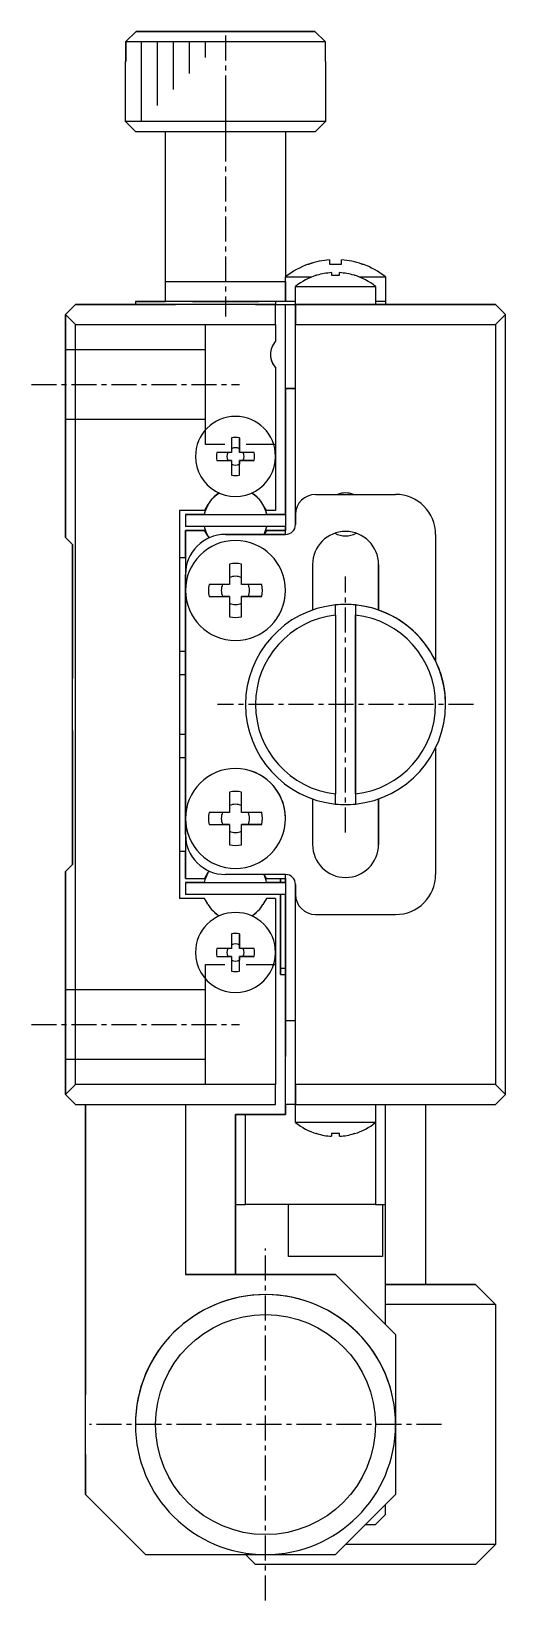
# Model space of a CAD drawing. Extents: x 116 to 287, y -152 to 56.
# Drawn here: x 115.6 to 139.3, y -23.7 to 54.7 of the extents above; entities that cross this region are included whole.
import ezdxf

# ---------------------------------------------------------------- set-up
doc = ezdxf.new("R2010")
doc.units = 0
doc.linetypes.add('CENTER', pattern=[2, 1.25, -0.25, 0.25, -0.25])
doc.layers.get('0').update_dxf_attribs({"linetype": 'CONTINUOUS'})
doc.layers.add('CENTER', color=1, linetype='CENTER')

msp = doc.modelspace()

# ---------------------------------------------------------------- linework, layer by layer
at = {"color": 7, "linetype": 'CONTINUOUS'}
for p, q in [((120.813, 54.714), (120.31, 54.214)), ((120.31, 53.214), (120.31, 54.214)), ((120.31, 54.214), (120.31, 53.214)), ((120.31, 54.214), (130.26, 54.214)), ((129.757, 54.714), (120.813, 54.714)), ((120.813, 54.714), (129.757, 54.714)), ((129.757, 54.714), (120.813, 54.714)), ((120.813, 54.714), (129.757, 54.714)), ((130.26, 54.214), (129.757, 54.714)), ((130.26, 54.214), (130.26, 53.214)), ((120.285, 50.214), (120.285, 53.214)), ((120.285, 53.214), (120.31, 53.214)), ((120.31, 53.214), (120.285, 53.214)), ((130.285, 53.214), (130.26, 53.214)), ((130.26, 53.214), (130.285, 53.214)), ((130.285, 53.214), (130.285, 50.214)), ((120.785, 49.714), (120.285, 50.214)), ((130.285, 50.214), (120.285, 50.214)), ((130.285, 50.214), (129.785, 49.714)), ((120.785, 49.714), (129.785, 49.714)), ((122.285, 42.214), (122.285, 49.714)), ((128.285, 49.714), (128.285, 42.436)), ((130.485, 43.291), (130.485, 43.079)), ((131.085, 43.079), (131.085, 43.291)), ((128.285, 42.436), (129.599, 42.436)), ((128.285, 41.214), (128.285, 42.436)), ((129.435, 43.079), (129.469, 43.079)), ((129.469, 43.079), (129.435, 43.079)), ((129.835, 42.52), (129.856, 42.52)), ((129.856, 42.52), (129.835, 42.52)), ((130.485, 43.079), (131.085, 43.079)), ((130.585, 42.652), (130.585, 42.52)), ((130.585, 42.52), (130.985, 42.52)), ((130.985, 42.52), (130.985, 42.652)), ((131.735, 42.52), (131.714, 42.52)), ((131.714, 42.52), (131.735, 42.52)), ((131.971, 42.436), (133.285, 42.436)), ((132.135, 43.079), (132.101, 43.079)), ((132.101, 43.079), (132.135, 43.079)), ((133.285, 42.436), (133.285, 41.214)), ((122.285, 42.214), (125.285, 42.214)), ((122.285, 42.214), (125.285, 42.214)), ((122.285, 41.214), (122.285, 42.214)), ((125.285, 42.214), (128.285, 42.214)), ((125.285, 42.214), (128.285, 42.214)), ((128.285, 42.214), (128.285, 41.214)), ((128.785, 41.962), (130.785, 41.962)), ((128.785, 41.064), (128.785, 41.962)), ((130.785, 41.962), (132.785, 41.962)), ((132.785, 41.962), (132.785, 41.064)), ((117.785, 41.064), (117.285, 40.564)), ((117.285, 40.564), (117.785, 41.064)), ((117.785, 41.064), (117.785, 41.064)), ((117.785, 41.064), (120.785, 41.064)), ((127.785, 41.064), (117.785, 41.064)), ((119.71, 41.064), (120.785, 41.064)), ((120.785, 41.064), (119.71, 41.064)), ((119.71, 41.064), (120.785, 41.064)), ((120.785, 41.064), (119.71, 41.064)), ((120.785, 41.214), (120.785, 41.214)), ((122.785, 41.214), (120.785, 41.214)), ((120.785, 41.214), (120.785, 41.064)), ((120.785, 41.214), (120.785, 41.064)), ((120.785, 41.214), (122.285, 41.214)), ((120.785, 41.064), (121.646, 41.064)), ((120.785, 41.064), (122.785, 41.064)), ((120.785, 41.064), (120.785, 41.064)), ((123.635, 41.214), (122.285, 41.214)), ((126.785, 41.214), (122.785, 41.214)), ((126.785, 41.064), (122.785, 41.064)), ((125.285, 41.214), (123.635, 41.214)), ((123.635, 41.214), (126.935, 41.214)), ((128.285, 41.214), (125.285, 41.214)), ((127.785, 41.214), (126.785, 41.214)), ((126.785, 41.064), (127.785, 41.064)), ((128.285, 41.214), (127.785, 41.214)), ((127.785, 41.214), (127.785, 41.064)), ((127.785, 41.214), (127.785, 41.064)), ((127.785, 40.064), (127.785, 41.064)), ((127.785, 41.064), (127.785, 41.064)), ((127.785, 41.064), (128.285, 41.064)), ((127.785, 41.064), (127.785, 41.064)), ((128.785, 41.214), (128.285, 41.214)), ((128.285, 41.064), (129.241, 41.064)), ((128.285, 36.864), (128.285, 41.064)), ((128.285, 36.864), (128.285, 41.064)), ((128.785, 41.064), (130.785, 41.064)), ((128.785, 41.064), (128.785, 40.064)), ((128.785, 41.064), (129.241, 41.064)), ((128.785, 41.064), (128.785, 41.064)), ((128.785, 41.064), (129.035, 41.064)), ((129.035, 41.064), (128.785, 41.064)), ((128.785, 41.064), (128.785, 41.064)), ((128.785, 30.564), (128.785, 41.064)), ((138.785, 41.064), (128.785, 41.064)), ((129.241, 41.064), (129.41, 41.064)), ((129.356, 41.064), (129.241, 41.064)), ((129.41, 41.064), (129.662, 41.064)), ((129.662, 41.064), (129.785, 41.064)), ((130.785, 41.064), (132.785, 41.064)), ((131.785, 41.064), (131.907, 41.064)), ((131.907, 41.064), (132.16, 41.064)), ((132.16, 41.064), (132.108, 41.064)), ((132.329, 41.064), (132.16, 41.064)), ((132.16, 41.064), (132.329, 41.064)), ((132.329, 41.064), (133.285, 41.064)), ((132.329, 41.064), (133.585, 41.064)), ((133.285, 41.214), (132.785, 41.214)), ((133.285, 41.214), (133.285, 41.214)), ((133.285, 41.214), (133.285, 41.064)), ((133.285, 41.064), (133.285, 41.064)), ((133.285, 41.064), (133.585, 41.064)), ((133.285, 41.064), (138.785, 41.064)), ((133.585, 41.064), (133.585, 41.064)), ((133.585, 41.064), (133.585, 41.064)), ((139.285, 40.564), (138.785, 41.064)), ((138.785, 41.064), (139.285, 40.564)), ((138.785, 41.064), (138.785, 41.064)), ((117.285, 40.564), (117.285, 40.564)), ((117.285, 40.564), (117.785, 40.064)), ((117.285, 40.564), (117.285, 29.414)), ((117.285, 29.414), (117.285, 40.564)), ((117.785, 40.064), (127.785, 40.064)), ((117.785, 2.064), (117.785, 40.064)), ((127.785, 40.064), (127.785, 39.225)), ((128.785, 30.564), (128.785, 40.064)), ((128.785, 40.064), (138.785, 40.064)), ((138.785, 40.064), (139.285, 40.564)), ((138.785, 40.064), (138.785, 2.064)), ((139.285, 40.564), (139.285, 40.564)), ((139.285, 1.564), (139.285, 40.564)), ((117.285, 35.314), (117.285, 38.814)), ((117.285, 35.314), (117.285, 38.814)), ((117.285, 35.314), (117.285, 38.814)), ((117.285, 35.314), (117.285, 38.814)), ((127.535, 38.564), (127.536, 38.518)), ((127.536, 38.518), (127.539, 38.479)), ((127.539, 38.479), (127.543, 38.439)), ((128.285, 36.864), (128.285, 38.664)), ((128.285, 36.864), (128.285, 38.664)), ((127.543, 38.439), (127.549, 38.399)), ((127.549, 38.399), (127.556, 38.359)), ((127.556, 38.359), (127.566, 38.318)), ((127.566, 38.318), (127.577, 38.277)), ((127.577, 38.277), (127.59, 38.236)), ((127.59, 38.236), (127.605, 38.195)), ((127.605, 38.195), (127.621, 38.157)), ((127.621, 38.157), (127.639, 38.119)), ((127.639, 38.119), (127.659, 38.082)), ((127.659, 38.082), (127.68, 38.045)), ((127.68, 38.045), (127.704, 38.008)), ((127.704, 38.008), (127.729, 37.972)), ((127.729, 37.972), (127.756, 37.936)), ((127.756, 37.936), (127.785, 37.902)), ((127.785, 37.902), (127.785, 33.464)), ((128.785, 36.864), (128.285, 36.864)), ((128.285, 36.864), (128.785, 36.864)), ((128.285, 36.864), (128.285, 30.564)), ((128.285, 30.564), (128.285, 36.864)), ((125.585, 34.392), (125.585, 33.664)), ((125.985, 33.664), (125.985, 34.392)), ((125.985, 34.392), (125.985, 33.85)), ((125.985, 33.85), (125.985, 33.664)), ((125.585, 33.664), (124.856, 33.664)), ((124.856, 33.264), (125.585, 33.264)), ((124.856, 33.264), (125.399, 33.264)), ((125.585, 33.264), (125.399, 33.264)), ((125.585, 33.264), (125.585, 32.535)), ((126.714, 33.664), (125.985, 33.664)), ((125.985, 33.264), (126.714, 33.264)), ((125.985, 32.535), (125.985, 33.264)), ((126.171, 33.264), (125.985, 33.264)), ((125.985, 33.264), (125.985, 33.077)), ((125.985, 32.535), (125.985, 33.077)), ((126.714, 33.264), (126.171, 33.264)), ((127.785, 33.464), (127.785, 30.764)), ((129.785, 31.564), (130.89, 31.564)), ((129.785, 31.564), (133.785, 31.564)), ((130.89, 31.564), (131.679, 31.564)), ((131.679, 31.564), (133.785, 31.564)), ((124.241, 30.764), (122.985, 30.764)), ((122.985, 30.764), (122.985, 11.364)), ((124.41, 31.057), (124.241, 30.764)), ((127.329, 30.764), (127.16, 31.057)), ((127.785, 30.764), (127.329, 30.764)), ((123.285, 30.564), (123.285, 30.564)), ((124.226, 30.564), (123.285, 30.564)), ((123.285, 30.564), (128.285, 30.564)), ((123.285, 30.564), (123.285, 29.964)), ((123.285, 30.564), (123.285, 29.964)), ((123.285, 29.964), (123.285, 29.964)), ((128.285, 29.964), (123.285, 29.964)), ((124.226, 30.564), (124.135, 30.564)), ((124.226, 30.564), (124.135, 30.564)), ((124.226, 30.564), (124.135, 30.564)), ((124.226, 30.564), (124.135, 30.564)), ((124.226, 30.564), (124.135, 30.564)), ((124.226, 30.564), (124.135, 30.564)), ((124.226, 30.564), (124.135, 30.564)), ((124.226, 30.564), (124.135, 30.564)), ((124.135, 30.564), (124.226, 30.564)), ((124.135, 30.564), (124.226, 30.564)), ((124.135, 30.564), (124.226, 30.564)), ((124.135, 30.564), (124.226, 30.564)), ((124.135, 30.564), (124.226, 30.564)), ((124.135, 30.564), (124.226, 30.564)), ((124.135, 30.564), (124.226, 30.564)), ((124.135, 30.564), (127.435, 30.564)), ((128.285, 30.564), (127.344, 30.564)), ((127.435, 30.564), (127.344, 30.564)), ((127.435, 30.564), (127.344, 30.564)), ((127.344, 30.564), (127.435, 30.564)), ((127.435, 30.564), (127.344, 30.564)), ((127.344, 30.564), (127.435, 30.564)), ((127.435, 30.564), (127.344, 30.564)), ((127.344, 30.564), (127.435, 30.564)), ((127.435, 30.564), (127.344, 30.564)), ((127.344, 30.564), (127.435, 30.564)), ((127.435, 30.564), (127.344, 30.564)), ((127.344, 30.564), (127.435, 30.564)), ((127.435, 30.564), (127.344, 30.564)), ((127.344, 30.564), (127.435, 30.564)), ((127.435, 30.564), (127.344, 30.564)), ((127.344, 30.564), (127.435, 30.564)), ((128.285, 30.564), (128.285, 30.564)), ((128.285, 30.564), (128.285, 29.964)), ((128.285, 29.964), (128.285, 29.764)), ((128.285, 29.764), (128.285, 29.964)), ((128.785, 30.064), (128.785, 30.564)), ((128.785, 30.564), (128.785, 30.064)), ((117.635, 29.064), (117.285, 29.414)), ((117.285, 29.414), (117.285, 29.414)), ((117.635, 29.064), (117.635, 22.364)), ((117.635, 13.064), (117.635, 29.064)), ((124.241, 29.764), (123.285, 29.764)), ((123.285, 29.764), (123.285, 27.564)), ((123.285, 29.564), (123.285, 29.764)), ((123.285, 29.764), (123.285, 29.764)), ((123.285, 29.764), (124.241, 29.764)), ((123.285, 28.414), (123.285, 29.564)), ((124.241, 29.764), (124.41, 29.47)), ((124.241, 29.764), (124.241, 29.764)), ((124.395, 29.498), (124.241, 29.764)), ((124.356, 29.565), (124.36, 29.565)), ((124.36, 29.564), (124.356, 29.564)), ((125.285, 29.564), (128.285, 29.564)), ((128.285, 29.564), (125.285, 29.564)), ((127.21, 29.565), (127.214, 29.565)), ((127.214, 29.564), (127.21, 29.564)), ((127.329, 29.764), (127.213, 29.564)), ((127.214, 29.564), (127.329, 29.764)), ((128.285, 29.764), (127.329, 29.764)), ((127.329, 29.764), (127.329, 29.764)), ((127.329, 29.764), (128.285, 29.764)), ((128.285, 29.564), (128.285, 29.764)), ((128.285, 29.764), (128.285, 29.764)), ((135.785, 29.564), (135.785, 23.243)), ((117.635, 28.564), (117.635, 23.564)), ((117.635, 28.564), (117.635, 23.564)), ((117.635, 28.564), (117.635, 23.564)), ((117.635, 28.564), (117.635, 23.564)), ((122.985, 28.414), (123.285, 28.414)), ((123.285, 26.764), (123.285, 27.564)), ((123.285, 27.564), (123.285, 26.764)), ((125.485, 28.08), (125.485, 27.064)), ((126.085, 27.064), (126.085, 28.08)), ((129.635, 28.064), (129.635, 25.783)), ((132.935, 25.783), (132.935, 28.064)), ((132.935, 28.064), (132.935, 25.783)), ((123.285, 15.364), (123.285, 26.764)), ((123.285, 26.764), (123.285, 15.364)), ((125.485, 27.064), (124.469, 27.064)), ((127.101, 27.064), (126.085, 27.064)), ((124.469, 26.464), (125.485, 26.464)), ((124.469, 26.464), (125.143, 26.464)), ((125.485, 26.464), (125.143, 26.464)), ((125.485, 26.464), (125.485, 25.447)), ((126.085, 26.464), (127.101, 26.464)), ((126.085, 25.447), (126.085, 26.464)), ((126.427, 26.464), (126.085, 26.464)), ((127.101, 26.464), (126.427, 26.464)), ((130.785, 25.535), (130.785, 26.038)), ((131.785, 26.038), (131.785, 25.535)), ((131.785, 26.038), (131.785, 16.088)), ((130.785, 25.535), (130.785, 16.591)), ((131.785, 16.591), (131.785, 25.535)), ((123.285, 23.714), (122.985, 23.714)), ((117.635, 22.364), (117.635, 23.064)), ((117.635, 22.364), (117.635, 23.064)), ((122.985, 22.564), (123.285, 22.564)), ((117.635, 19.064), (117.635, 19.764)), ((117.635, 19.064), (117.635, 19.764)), ((117.635, 19.764), (117.635, 13.064)), ((123.285, 19.564), (122.985, 19.564)), ((135.785, 18.884), (135.785, 12.564)), ((117.635, 18.564), (117.635, 13.564)), ((117.635, 18.564), (117.635, 13.564)), ((117.635, 18.564), (117.635, 13.564)), ((117.635, 18.564), (117.635, 13.564)), ((122.985, 18.414), (123.285, 18.414)), ((125.485, 16.68), (125.485, 15.664)), ((126.085, 15.664), (126.085, 16.68)), ((130.785, 16.088), (130.785, 16.591)), ((131.785, 16.591), (131.785, 16.088)), ((129.635, 16.343), (129.635, 14.064)), ((132.935, 14.064), (132.935, 16.343)), ((132.935, 16.343), (132.935, 14.064)), ((123.285, 14.564), (123.285, 15.364)), ((123.285, 15.364), (123.285, 14.564)), ((125.485, 15.664), (124.469, 15.664)), ((124.469, 15.064), (125.485, 15.064)), ((124.469, 15.064), (125.143, 15.064)), ((125.485, 15.064), (125.143, 15.064)), ((125.485, 15.064), (125.485, 14.047)), ((127.101, 15.664), (126.085, 15.664)), ((126.085, 15.064), (127.101, 15.064)), ((126.085, 14.047), (126.085, 15.064)), ((126.427, 15.064), (126.085, 15.064)), ((127.101, 15.064), (126.427, 15.064)), ((123.285, 14.564), (123.285, 12.364)), ((123.285, 13.714), (122.985, 13.714)), ((123.285, 12.564), (123.285, 13.714)), ((117.285, 12.714), (117.635, 13.064)), ((117.635, 13.064), (117.285, 12.714)), ((117.285, 12.714), (117.285, 12.714)), ((117.285, 12.714), (117.285, 1.564)), ((117.285, 1.564), (117.285, 12.714)), ((117.635, 13.064), (117.635, 13.064)), ((123.285, 12.364), (123.285, 12.564)), ((124.41, 12.657), (124.241, 12.364)), ((124.356, 12.564), (124.36, 12.564)), ((128.285, 12.564), (125.285, 12.564)), ((127.329, 12.364), (127.214, 12.564)), ((128.285, 12.364), (128.285, 12.564)), ((123.285, 12.364), (124.241, 12.364)), ((123.285, 12.364), (123.285, 12.364)), ((123.285, 12.164), (123.285, 12.164)), ((123.285, 12.164), (123.285, 11.564)), ((123.285, 12.164), (123.285, 11.564)), ((124.226, 12.164), (123.285, 12.164)), ((123.285, 12.164), (128.285, 12.164)), ((124.226, 12.164), (124.135, 12.164)), ((124.226, 12.164), (124.135, 12.164)), ((124.226, 12.164), (124.135, 12.164)), ((124.226, 12.164), (124.135, 12.164)), ((124.226, 12.164), (124.135, 12.164)), ((124.226, 12.164), (124.135, 12.164)), ((124.226, 12.164), (124.135, 12.164)), ((124.226, 12.164), (124.135, 12.164)), ((124.135, 12.164), (124.226, 12.164)), ((124.135, 12.164), (124.226, 12.164)), ((124.135, 12.164), (124.226, 12.164)), ((124.135, 12.164), (124.226, 12.164)), ((124.135, 12.164), (124.226, 12.164)), ((124.135, 12.164), (124.226, 12.164)), ((124.135, 12.164), (124.226, 12.164)), ((124.135, 12.164), (127.435, 12.164)), ((127.329, 12.364), (128.285, 12.364)), ((128.285, 12.164), (127.344, 12.164)), ((127.435, 12.164), (127.344, 12.164)), ((127.435, 12.164), (127.344, 12.164)), ((127.344, 12.164), (127.435, 12.164)), ((127.435, 12.164), (127.344, 12.164)), ((127.344, 12.164), (127.435, 12.164)), ((127.435, 12.164), (127.344, 12.164)), ((127.344, 12.164), (127.435, 12.164)), ((127.435, 12.164), (127.344, 12.164)), ((127.344, 12.164), (127.435, 12.164)), ((127.435, 12.164), (127.344, 12.164)), ((127.344, 12.164), (127.435, 12.164)), ((127.435, 12.164), (127.344, 12.164)), ((127.344, 12.164), (127.435, 12.164)), ((127.435, 12.164), (127.344, 12.164)), ((127.344, 12.164), (127.435, 12.164)), ((128.035, 12.364), (128.035, 12.164)), ((128.035, 12.164), (128.035, 12.364)), ((128.285, 12.364), (128.285, 12.164)), ((128.285, 12.164), (128.285, 12.364)), ((128.285, 12.164), (128.285, 11.564)), ((128.285, 12.164), (128.285, 12.164)), ((128.785, 11.564), (128.785, 12.064)), ((128.785, 12.064), (128.785, 11.564)), ((124.241, 11.364), (122.985, 11.364)), ((124.241, 11.364), (122.985, 11.364)), ((123.285, 11.564), (123.285, 11.564)), ((128.285, 11.564), (123.285, 11.564)), ((124.41, 11.07), (124.241, 11.364)), ((124.241, 11.364), (124.241, 11.364)), ((124.395, 11.098), (124.241, 11.364)), ((127.329, 11.364), (127.16, 11.07)), ((127.329, 11.364), (127.175, 11.098)), ((127.785, 11.364), (127.329, 11.364)), ((127.329, 11.364), (127.329, 11.364)), ((127.785, 11.364), (127.329, 11.364)), ((127.785, 11.364), (127.785, 8.664)), ((127.785, 11.364), (127.785, 11.364)), ((128.035, 11.564), (128.035, 7.865)), ((128.035, 7.865), (128.035, 11.564)), ((128.285, 11.564), (128.285, 5.264)), ((128.285, 5.264), (128.285, 11.564)), ((128.785, 2.064), (128.785, 11.564)), ((128.785, 1.064), (128.785, 11.564)), ((129.785, 10.564), (133.785, 10.564)), ((125.585, 9.592), (125.585, 8.864)), ((125.985, 8.864), (125.985, 9.592)), ((125.985, 9.592), (125.985, 9.05)), ((125.585, 8.864), (124.856, 8.864)), ((125.985, 9.05), (125.985, 8.864)), ((126.714, 8.864), (125.985, 8.864)), ((127.785, 8.664), (127.785, 2.064)), ((124.856, 8.464), (125.585, 8.464)), ((124.856, 8.464), (125.399, 8.464)), ((125.585, 8.464), (125.399, 8.464)), ((125.585, 8.464), (125.585, 7.735)), ((125.985, 8.464), (126.714, 8.464)), ((125.985, 7.735), (125.985, 8.464)), ((126.171, 8.464), (125.985, 8.464)), ((125.985, 8.464), (125.985, 8.277)), ((125.985, 7.735), (125.985, 8.277)), ((126.714, 8.464), (126.171, 8.464)), ((128.285, 7.865), (128.035, 7.865)), ((128.035, 7.565), (128.035, 7.865)), ((128.035, 7.865), (128.035, 7.565)), ((128.035, 7.565), (128.285, 7.565)), ((117.285, 3.314), (117.285, 6.814)), ((117.285, 3.314), (117.285, 6.814)), ((117.285, 3.314), (117.285, 6.814)), ((117.285, 3.314), (117.285, 6.814)), ((128.285, 5.264), (128.785, 5.264)), ((128.285, 1.064), (128.285, 5.264)), ((128.285, 5.264), (128.285, 3.464)), ((128.285, 1.064), (128.285, 5.264)), ((128.285, 5.264), (128.285, 3.464)), ((117.785, 2.064), (117.285, 1.564)), ((127.785, 2.064), (117.785, 2.064)), ((127.785, 1.064), (127.785, 2.064)), ((128.785, 2.064), (128.785, 1.064)), ((138.785, 2.064), (128.785, 2.064)), ((139.285, 1.564), (138.785, 2.064)), ((117.285, 1.564), (117.285, 1.564)), ((117.285, 1.564), (117.785, 1.064)), ((117.785, 1.064), (127.785, 1.064)), ((118.285, -18.436), (118.285, 1.064)), ((118.285, 1.064), (118.285, -5.936)), ((123.285, 1.064), (123.285, -7.436)), ((128.285, 1.064), (128.285, 1.064)), ((128.285, 0.564), (128.285, 1.064)), ((128.285, 1.064), (128.285, 0.564)), ((128.785, 1.064), (128.285, 1.064)), ((128.785, 0.166), (128.785, 1.064)), ((128.785, 1.064), (138.785, 1.064)), ((132.785, 1.064), (132.785, 0.166)), ((133.285, -3.936), (133.285, 1.064)), ((135.285, 1.064), (135.285, -1.44)), ((138.785, 1.064), (139.285, 1.564)), ((125.785, 0.564), (125.785, 0.564)), ((126.285, 0.564), (125.785, 0.564)), ((125.785, 0.564), (126.285, 0.564)), ((125.785, 0.564), (125.785, -3.936)), ((125.785, -3.936), (125.785, 0.564)), ((126.285, 0.564), (128.285, 0.564)), ((128.285, 0.564), (126.285, 0.564)), ((126.285, -3.936), (126.285, 0.564)), ((128.285, 0.564), (128.285, 0.564)), ((132.785, 0.166), (128.785, 0.166)), ((132.785, 0.166), (132.785, -3.936)), ((129.835, -0.392), (129.856, -0.392)), ((129.856, -0.392), (129.835, -0.392)), ((130.585, -0.392), (130.585, -0.523)), ((130.985, -0.392), (130.585, -0.392)), ((130.985, -0.523), (130.985, -0.392)), ((131.735, -0.392), (131.714, -0.392)), ((131.714, -0.392), (131.735, -0.392)), ((135.285, -1.43), (135.285, -7.935)), ((125.785, -3.936), (125.785, -3.936)), ((125.785, -3.936), (125.785, -3.936)), ((125.785, -7.436), (125.785, -3.936)), ((125.785, -3.936), (125.785, -7.436)), ((125.785, -3.936), (126.285, -3.936)), ((132.785, -3.936), (126.285, -3.936)), ((128.435, -6.536), (128.435, -3.936)), ((132.785, -3.936), (133.285, -3.936)), ((133.135, -3.936), (133.135, -6.536)), ((133.285, -9.936), (133.285, -3.936)), ((118.285, -5.936), (118.285, -5.936)), ((118.285, -5.936), (118.285, -13.436)), ((133.135, -6.536), (128.435, -6.536)), ((123.285, -7.436), (130.785, -7.436)), ((130.785, -7.436), (123.285, -7.436)), ((130.785, -7.436), (130.785, -7.436)), ((130.785, -7.436), (133.785, -10.436)), ((133.785, -10.436), (130.785, -7.436)), ((133.285, -7.935), (135.285, -7.935)), ((135.285, -7.935), (133.285, -7.935)), ((137.785, -7.935), (138.785, -8.935)), ((138.785, -8.935), (138.785, -20.935)), ((133.785, -10.436), (133.785, -10.436)), ((133.785, -10.436), (133.785, -14.937)), ((120.785, -14.937), (120.785, -14.937)), ((133.785, -14.937), (133.785, -14.937)), ((133.785, -14.937), (133.785, -18.436)), ((118.285, -16.436), (118.285, -18.436)), ((118.285, -18.436), (118.285, -18.436)), ((121.285, -21.436), (118.285, -18.436)), ((133.785, -18.436), (130.785, -21.436)), ((133.285, -19.436), (132.785, -19.936)), ((133.285, -19.436), (133.285, -18.936)), ((132.285, -19.936), (132.785, -19.936)), ((132.344, -20.935), (131.286, -20.935)), ((138.785, -20.935), (137.785, -21.935)), ((121.285, -21.436), (127.194, -21.436)), ((126.785, -21.935), (126.286, -21.436)), ((127.376, -21.436), (130.785, -21.436))]:
    msp.add_line(p, q, dxfattribs=at)
at = {"color": 3, "linetype": 'CONTINUOUS'}
for p, q in [((121.085, 50.214), (121.085, 54.214)), ((121.885, 51.014), (121.885, 54.214)), ((122.685, 51.814), (122.685, 54.214)), ((123.485, 52.614), (123.485, 54.214)), ((124.285, 53.414), (124.285, 54.214)), ((124.285, 34.064), (124.285, 40.064)), ((124.285, 40.064), (127.785, 40.064)), ((117.285, 38.814), (124.285, 38.814)), ((124.285, 35.314), (117.285, 35.314)), ((125.256, 34.064), (124.285, 34.064)), ((127.785, 34.064), (126.314, 34.064)), ((124.285, 8.064), (125.256, 8.064)), ((124.285, 2.064), (124.285, 8.064)), ((126.314, 8.064), (127.785, 8.064)), ((117.285, 6.814), (124.285, 6.814)), ((124.285, 3.314), (117.285, 3.314)), ((127.785, 2.064), (124.285, 2.064))]:
    msp.add_line(p, q, dxfattribs=at)
at = {"color": 7, "linetype": 'CONTINUOUS'}
for points in [[(137.785, -7.935, 0), (137.784, -7.935, 0), (137.783, -7.935, 0), (137.782, -7.935, 0), (137.779, -7.935, 0), (137.777, -7.935, 0), (137.773, -7.935, 0), (137.769, -7.935, 0), (137.764, -7.935, 0), (137.758, -7.935, 0), (137.752, -7.935, 0), (137.746, -7.935, 0), (137.738, -7.935, 0), (137.73, -7.935, 0), (137.721, -7.935, 0), (137.712, -7.935, 0), (137.702, -7.935, 0), (137.691, -7.935, 0), (137.68, -7.935, 0), (137.668, -7.935, 0), (137.656, -7.935, 0), (137.643, -7.935, 0), (137.629, -7.935, 0), (137.614, -7.935, 0), (137.599, -7.935, 0), (137.584, -7.935, 0), (137.567, -7.935, 0), (137.551, -7.935, 0), (137.533, -7.935, 0), (137.515, -7.935, 0), (137.496, -7.935, 0), (137.477, -7.935, 0), (137.457, -7.935, 0), (137.436, -7.935, 0), (137.415, -7.935, 0), (137.393, -7.935, 0), (137.371, -7.935, 0), (137.348, -7.935, 0), (137.324, -7.935, 0), (137.3, -7.935, 0), (137.275, -7.935, 0), (137.25, -7.935, 0), (137.224, -7.935, 0), (137.198, -7.935, 0), (137.17, -7.935, 0), (137.143, -7.935, 0), (137.115, -7.935, 0), (137.086, -7.935, 0), (137.056, -7.935, 0), (137.026, -7.935, 0), (136.996, -7.935, 0), (136.965, -7.935, 0), (136.933, -7.935, 0), (136.901, -7.935, 0), (136.868, -7.935, 0), (136.835, -7.935, 0), (136.801, -7.935, 0), (136.767, -7.935, 0), (136.732, -7.935, 0), (136.697, -7.935, 0), (136.661, -7.935, 0), (136.625, -7.935, 0), (136.588, -7.935, 0), (136.55, -7.935, 0), (136.513, -7.935, 0), (136.474, -7.935, 0), (136.435, -7.935, 0), (136.396, -7.935, 0), (136.356, -7.935, 0), (136.316, -7.935, 0), (136.275, -7.935, 0), (136.234, -7.935, 0), (136.192, -7.935, 0), (136.15, -7.935, 0), (136.107, -7.935, 0), (136.064, -7.935, 0), (136.02, -7.935, 0), (135.976, -7.935, 0), (135.932, -7.935, 0), (135.887, -7.935, 0), (135.842, -7.935, 0), (135.796, -7.935, 0), (135.75, -7.935, 0), (135.703, -7.935, 0), (135.657, -7.935, 0), (135.609, -7.935, 0), (135.562, -7.935, 0), (135.513, -7.935, 0), (135.465, -7.935, 0), (135.416, -7.935, 0), (135.367, -7.935, 0), (135.317, -7.935, 0), (135.267, -7.935, 0), (135.217, -7.935, 0), (135.167, -7.935, 0), (135.116, -7.935, 0), (135.064, -7.935, 0), (135.013, -7.935, 0), (134.961, -7.935, 0), (134.908, -7.935, 0), (134.856, -7.935, 0), (134.803, -7.935, 0), (134.75, -7.935, 0), (134.696, -7.935, 0), (134.643, -7.935, 0), (134.589, -7.935, 0), (134.534, -7.935, 0), (134.48, -7.935, 0), (134.425, -7.935, 0), (134.37, -7.935, 0), (134.315, -7.935, 0), (134.259, -7.935, 0), (134.203, -7.935, 0), (134.147, -7.935, 0), (134.091, -7.935, 0), (134.035, -7.935, 0), (133.978, -7.935, 0), (133.921, -7.935, 0), (133.864, -7.935, 0), (133.807, -7.935, 0), (133.749, -7.935, 0), (133.692, -7.935, 0), (133.634, -7.935, 0), (133.576, -7.935, 0), (133.518, -7.935, 0), (133.46, -7.935, 0), (133.402, -7.935, 0), (133.343, -7.935, 0), (133.285, -7.935, 0)], [(135.285, -7.935, 0), (135.32, -7.935, 0), (135.356, -7.935, 0), (135.391, -7.935, 0), (135.426, -7.935, 0), (135.461, -7.935, 0), (135.496, -7.935, 0), (135.531, -7.935, 0), (135.565, -7.935, 0), (135.599, -7.935, 0), (135.633, -7.935, 0), (135.667, -7.935, 0), (135.7, -7.935, 0), (135.734, -7.935, 0), (135.767, -7.935, 0), (135.8, -7.935, 0), (135.833, -7.935, 0), (135.865, -7.935, 0), (135.898, -7.935, 0), (135.93, -7.935, 0), (135.961, -7.935, 0), (135.993, -7.935, 0), (136.025, -7.935, 0), (136.056, -7.935, 0), (136.087, -7.935, 0), (136.117, -7.935, 0), (136.148, -7.935, 0), (136.178, -7.935, 0), (136.208, -7.935, 0), (136.238, -7.935, 0), (136.268, -7.935, 0), (136.297, -7.935, 0), (136.326, -7.935, 0), (136.355, -7.935, 0), (136.384, -7.935, 0), (136.412, -7.935, 0), (136.44, -7.935, 0), (136.468, -7.935, 0), (136.495, -7.935, 0), (136.523, -7.935, 0), (136.55, -7.935, 0), (136.577, -7.935, 0), (136.603, -7.935, 0), (136.63, -7.935, 0), (136.656, -7.935, 0), (136.681, -7.935, 0), (136.707, -7.935, 0), (136.732, -7.935, 0), (136.757, -7.935, 0), (136.782, -7.935, 0), (136.806, -7.935, 0), (136.831, -7.935, 0), (136.854, -7.935, 0), (136.878, -7.935, 0), (136.901, -7.935, 0), (136.924, -7.935, 0), (136.947, -7.935, 0), (136.97, -7.935, 0), (136.992, -7.935, 0), (137.014, -7.935, 0), (137.036, -7.935, 0), (137.057, -7.935, 0), (137.078, -7.935, 0), (137.099, -7.935, 0), (137.119, -7.935, 0), (137.14, -7.935, 0), (137.159, -7.935, 0), (137.179, -7.935, 0), (137.198, -7.935, 0), (137.217, -7.935, 0), (137.236, -7.935, 0), (137.255, -7.935, 0), (137.273, -7.935, 0), (137.291, -7.935, 0), (137.308, -7.935, 0), (137.325, -7.935, 0), (137.342, -7.935, 0), (137.359, -7.935, 0), (137.375, -7.935, 0), (137.391, -7.935, 0), (137.407, -7.935, 0), (137.422, -7.935, 0), (137.437, -7.935, 0), (137.452, -7.935, 0), (137.467, -7.935, 0), (137.481, -7.935, 0), (137.495, -7.935, 0), (137.508, -7.935, 0), (137.521, -7.935, 0), (137.534, -7.935, 0), (137.547, -7.935, 0), (137.559, -7.935, 0), (137.571, -7.935, 0), (137.583, -7.935, 0), (137.594, -7.935, 0), (137.605, -7.935, 0), (137.616, -7.935, 0), (137.626, -7.935, 0), (137.636, -7.935, 0), (137.646, -7.935, 0), (137.655, -7.935, 0), (137.664, -7.935, 0), (137.673, -7.935, 0), (137.681, -7.935, 0), (137.689, -7.935, 0), (137.697, -7.935, 0), (137.705, -7.935, 0), (137.712, -7.935, 0), (137.718, -7.935, 0), (137.725, -7.935, 0), (137.731, -7.935, 0), (137.737, -7.935, 0), (137.742, -7.935, 0), (137.747, -7.935, 0), (137.752, -7.935, 0), (137.757, -7.935, 0), (137.761, -7.935, 0), (137.765, -7.935, 0), (137.768, -7.935, 0), (137.771, -7.935, 0), (137.774, -7.935, 0), (137.776, -7.935, 0), (137.779, -7.935, 0), (137.78, -7.935, 0), (137.782, -7.935, 0), (137.783, -7.935, 0), (137.784, -7.935, 0), (137.784, -7.935, 0), (137.785, -7.935, 0)], [(138.785, -8.935, 0), (138.784, -8.935, 0), (138.783, -8.935, 0), (138.781, -8.935, 0), (138.778, -8.935, 0), (138.775, -8.935, 0), (138.77, -8.935, 0), (138.765, -8.935, 0), (138.759, -8.935, 0), (138.752, -8.935, 0), (138.745, -8.935, 0), (138.737, -8.935, 0), (138.727, -8.935, 0), (138.717, -8.935, 0), (138.707, -8.935, 0), (138.695, -8.935, 0), (138.683, -8.935, 0), (138.67, -8.935, 0), (138.656, -8.935, 0), (138.642, -8.935, 0), (138.626, -8.935, 0), (138.61, -8.935, 0), (138.593, -8.935, 0), (138.575, -8.935, 0), (138.557, -8.935, 0), (138.538, -8.935, 0), (138.517, -8.935, 0), (138.497, -8.935, 0), (138.475, -8.935, 0), (138.453, -8.935, 0), (138.43, -8.935, 0), (138.406, -8.935, 0), (138.381, -8.935, 0), (138.356, -8.935, 0), (138.33, -8.935, 0), (138.303, -8.935, 0), (138.276, -8.935, 0), (138.247, -8.935, 0), (138.218, -8.935, 0), (138.189, -8.935, 0), (138.158, -8.935, 0), (138.127, -8.935, 0), (138.095, -8.935, 0), (138.063, -8.935, 0), (138.029, -8.935, 0), (137.995, -8.935, 0), (137.961, -8.935, 0), (137.925, -8.935, 0), (137.889, -8.935, 0), (137.852, -8.935, 0), (137.815, -8.935, 0), (137.777, -8.935, 0), (137.738, -8.935, 0), (137.699, -8.935, 0), (137.658, -8.935, 0), (137.618, -8.935, 0), (137.576, -8.935, 0), (137.534, -8.935, 0), (137.491, -8.935, 0), (137.448, -8.935, 0), (137.404, -8.935, 0), (137.359, -8.935, 0), (137.314, -8.935, 0), (137.268, -8.935, 0), (137.222, -8.935, 0), (137.175, -8.935, 0), (137.127, -8.935, 0), (137.079, -8.935, 0), (137.03, -8.935, 0), (136.98, -8.935, 0), (136.93, -8.935, 0), (136.88, -8.935, 0), (136.829, -8.935, 0), (136.777, -8.935, 0), (136.725, -8.935, 0), (136.672, -8.935, 0), (136.619, -8.935, 0), (136.565, -8.935, 0), (136.51, -8.935, 0), (136.455, -8.935, 0), (136.4, -8.935, 0), (136.344, -8.935, 0), (136.288, -8.935, 0), (136.231, -8.935, 0), (136.173, -8.935, 0), (136.115, -8.935, 0), (136.057, -8.935, 0), (135.998, -8.935, 0), (135.939, -8.935, 0), (135.879, -8.935, 0), (135.819, -8.935, 0), (135.759, -8.935, 0), (135.698, -8.935, 0), (135.636, -8.935, 0), (135.574, -8.935, 0), (135.512, -8.935, 0), (135.45, -8.935, 0), (135.387, -8.935, 0), (135.323, -8.935, 0), (135.259, -8.935, 0), (135.195, -8.935, 0), (135.131, -8.935, 0), (135.066, -8.935, 0), (135.001, -8.935, 0), (134.935, -8.935, 0), (134.869, -8.935, 0), (134.803, -8.935, 0), (134.737, -8.935, 0), (134.67, -8.935, 0), (134.603, -8.935, 0), (134.536, -8.935, 0), (134.468, -8.935, 0), (134.4, -8.935, 0), (134.332, -8.935, 0), (134.264, -8.935, 0), (134.195, -8.935, 0), (134.126, -8.935, 0), (134.057, -8.935, 0), (133.988, -8.935, 0), (133.918, -8.935, 0), (133.848, -8.935, 0), (133.779, -8.935, 0), (133.709, -8.935, 0), (133.638, -8.935, 0), (133.568, -8.935, 0), (133.497, -8.935, 0), (133.426, -8.935, 0), (133.356, -8.935, 0), (133.285, -8.935, 0)], [(138.785, -20.935, 0), (138.784, -20.935, 0), (138.783, -20.935, 0), (138.78, -20.935, 0), (138.777, -20.935, 0), (138.773, -20.935, 0), (138.767, -20.935, 0), (138.761, -20.935, 0), (138.754, -20.935, 0), (138.745, -20.935, 0), (138.736, -20.935, 0), (138.726, -20.935, 0), (138.715, -20.935, 0), (138.703, -20.935, 0), (138.69, -20.935, 0), (138.676, -20.935, 0), (138.661, -20.935, 0), (138.645, -20.935, 0), (138.628, -20.935, 0), (138.611, -20.935, 0), (138.592, -20.935, 0), (138.572, -20.935, 0), (138.552, -20.935, 0), (138.53, -20.935, 0), (138.508, -20.935, 0), (138.485, -20.935, 0), (138.46, -20.935, 0), (138.435, -20.935, 0), (138.409, -20.935, 0), (138.382, -20.935, 0), (138.354, -20.935, 0), (138.325, -20.935, 0), (138.295, -20.935, 0), (138.265, -20.935, 0), (138.233, -20.935, 0), (138.201, -20.935, 0), (138.168, -20.935, 0), (138.133, -20.935, 0), (138.098, -20.935, 0), (138.063, -20.935, 0), (138.026, -20.935, 0), (137.988, -20.935, 0), (137.95, -20.935, 0), (137.91, -20.935, 0), (137.87, -20.935, 0), (137.829, -20.935, 0), (137.787, -20.935, 0), (137.745, -20.935, 0), (137.701, -20.935, 0), (137.657, -20.935, 0), (137.612, -20.935, 0), (137.566, -20.935, 0), (137.52, -20.935, 0), (137.472, -20.935, 0), (137.424, -20.935, 0), (137.375, -20.935, 0), (137.325, -20.935, 0), (137.275, -20.935, 0), (137.224, -20.935, 0), (137.172, -20.935, 0), (137.119, -20.935, 0), (137.066, -20.935, 0), (137.012, -20.935, 0), (136.957, -20.935, 0), (136.902, -20.935, 0), (136.845, -20.935, 0), (136.789, -20.935, 0), (136.731, -20.935, 0), (136.673, -20.935, 0), (136.614, -20.935, 0), (136.555, -20.935, 0), (136.494, -20.935, 0), (136.434, -20.935, 0), (136.372, -20.935, 0), (136.31, -20.935, 0), (136.248, -20.935, 0), (136.185, -20.935, 0), (136.121, -20.935, 0), (136.057, -20.935, 0), (135.992, -20.935, 0), (135.926, -20.935, 0), (135.86, -20.935, 0), (135.794, -20.935, 0), (135.727, -20.935, 0), (135.659, -20.935, 0), (135.591, -20.935, 0), (135.523, -20.935, 0), (135.454, -20.935, 0), (135.384, -20.935, 0), (135.314, -20.935, 0), (135.244, -20.935, 0), (135.173, -20.935, 0), (135.102, -20.935, 0), (135.03, -20.935, 0), (134.958, -20.935, 0), (134.886, -20.935, 0), (134.813, -20.935, 0), (134.74, -20.935, 0), (134.666, -20.935, 0), (134.592, -20.935, 0), (134.518, -20.935, 0), (134.443, -20.935, 0), (134.368, -20.935, 0), (134.293, -20.935, 0), (134.217, -20.935, 0), (134.141, -20.935, 0), (134.065, -20.935, 0), (133.989, -20.935, 0), (133.912, -20.935, 0), (133.835, -20.935, 0), (133.758, -20.935, 0), (133.681, -20.935, 0), (133.603, -20.935, 0), (133.525, -20.935, 0), (133.447, -20.935, 0), (133.369, -20.935, 0), (133.291, -20.935, 0), (133.213, -20.935, 0), (133.134, -20.935, 0), (133.055, -20.935, 0), (132.977, -20.935, 0), (132.898, -20.935, 0), (132.819, -20.935, 0), (132.74, -20.935, 0), (132.66, -20.935, 0), (132.581, -20.935, 0), (132.502, -20.935, 0), (132.423, -20.935, 0), (132.343, -20.935, 0)], [(132.334, -21.935, 0), (132.267, -21.935, 0), (132.199, -21.935, 0), (132.131, -21.935, 0), (132.063, -21.935, 0), (131.995, -21.935, 0), (131.927, -21.935, 0), (131.86, -21.935, 0), (131.792, -21.935, 0), (131.724, -21.935, 0), (131.657, -21.935, 0), (131.59, -21.935, 0), (131.522, -21.935, 0), (131.455, -21.935, 0), (131.388, -21.935, 0), (131.321, -21.935, 0), (131.254, -21.935, 0), (131.188, -21.935, 0), (131.121, -21.935, 0), (131.055, -21.935, 0), (130.989, -21.935, 0), (130.923, -21.935, 0), (130.858, -21.935, 0), (130.792, -21.935, 0), (130.727, -21.935, 0), (130.662, -21.935, 0), (130.597, -21.935, 0), (130.533, -21.935, 0), (130.468, -21.935, 0), (130.404, -21.935, 0), (130.341, -21.935, 0), (130.277, -21.935, 0), (130.214, -21.935, 0), (130.152, -21.935, 0), (130.089, -21.935, 0), (130.027, -21.935, 0), (129.965, -21.935, 0), (129.904, -21.935, 0), (129.843, -21.935, 0), (129.782, -21.935, 0), (129.722, -21.935, 0), (129.662, -21.935, 0), (129.603, -21.935, 0), (129.544, -21.935, 0), (129.485, -21.935, 0), (129.427, -21.935, 0), (129.369, -21.935, 0), (129.312, -21.935, 0), (129.255, -21.935, 0), (129.199, -21.935, 0), (129.143, -21.935, 0), (129.087, -21.935, 0), (129.032, -21.935, 0), (128.978, -21.935, 0), (128.924, -21.935, 0), (128.87, -21.935, 0), (128.817, -21.935, 0), (128.765, -21.935, 0), (128.713, -21.935, 0), (128.662, -21.935, 0), (128.611, -21.935, 0), (128.56, -21.935, 0), (128.511, -21.935, 0), (128.462, -21.935, 0), (128.413, -21.935, 0), (128.365, -21.935, 0), (128.318, -21.935, 0), (128.271, -21.935, 0), (128.225, -21.935, 0), (128.18, -21.935, 0), (128.135, -21.935, 0), (128.091, -21.935, 0), (128.047, -21.935, 0), (128.004, -21.935, 0), (127.962, -21.935, 0), (127.92, -21.935, 0), (127.879, -21.935, 0), (127.839, -21.935, 0), (127.799, -21.935, 0), (127.76, -21.935, 0), (127.722, -21.935, 0), (127.684, -21.935, 0), (127.648, -21.935, 0), (127.611, -21.935, 0), (127.576, -21.935, 0), (127.541, -21.935, 0), (127.507, -21.935, 0), (127.474, -21.935, 0), (127.441, -21.935, 0), (127.41, -21.935, 0), (127.379, -21.935, 0), (127.348, -21.935, 0), (127.319, -21.935, 0), (127.29, -21.935, 0), (127.262, -21.935, 0), (127.235, -21.935, 0), (127.208, -21.935, 0), (127.182, -21.935, 0), (127.157, -21.935, 0), (127.133, -21.935, 0), (127.11, -21.935, 0), (127.087, -21.935, 0), (127.065, -21.935, 0), (127.044, -21.935, 0), (127.024, -21.935, 0), (127.005, -21.935, 0), (126.986, -21.935, 0), (126.968, -21.935, 0), (126.951, -21.935, 0), (126.935, -21.935, 0), (126.92, -21.935, 0), (126.905, -21.935, 0), (126.892, -21.935, 0), (126.879, -21.935, 0), (126.867, -21.935, 0), (126.855, -21.935, 0), (126.845, -21.935, 0), (126.835, -21.935, 0), (126.826, -21.935, 0), (126.819, -21.935, 0), (126.811, -21.935, 0), (126.805, -21.935, 0), (126.8, -21.935, 0), (126.795, -21.935, 0), (126.791, -21.935, 0), (126.788, -21.935, 0), (126.786, -21.935, 0), (126.785, -21.935, 0), (126.785, -21.935, 0)], [(137.785, -21.935, 0), (137.784, -21.935, 0), (137.783, -21.935, 0), (137.781, -21.935, 0), (137.778, -21.935, 0), (137.774, -21.935, 0), (137.77, -21.935, 0), (137.765, -21.935, 0), (137.758, -21.935, 0), (137.751, -21.935, 0), (137.744, -21.935, 0), (137.735, -21.935, 0), (137.726, -21.935, 0), (137.716, -21.935, 0), (137.705, -21.935, 0), (137.693, -21.935, 0), (137.68, -21.935, 0), (137.667, -21.935, 0), (137.652, -21.935, 0), (137.637, -21.935, 0), (137.622, -21.935, 0), (137.605, -21.935, 0), (137.588, -21.935, 0), (137.569, -21.935, 0), (137.55, -21.935, 0), (137.531, -21.935, 0), (137.51, -21.935, 0), (137.489, -21.935, 0), (137.467, -21.935, 0), (137.444, -21.935, 0), (137.42, -21.935, 0), (137.396, -21.935, 0), (137.371, -21.935, 0), (137.345, -21.935, 0), (137.318, -21.935, 0), (137.291, -21.935, 0), (137.262, -21.935, 0), (137.234, -21.935, 0), (137.204, -21.935, 0), (137.174, -21.935, 0), (137.142, -21.935, 0), (137.111, -21.935, 0), (137.078, -21.935, 0), (137.045, -21.935, 0), (137.011, -21.935, 0), (136.976, -21.935, 0), (136.941, -21.935, 0), (136.905, -21.935, 0), (136.868, -21.935, 0), (136.831, -21.935, 0), (136.792, -21.935, 0), (136.754, -21.935, 0), (136.714, -21.935, 0), (136.674, -21.935, 0), (136.633, -21.935, 0), (136.592, -21.935, 0), (136.55, -21.935, 0), (136.507, -21.935, 0), (136.464, -21.935, 0), (136.42, -21.935, 0), (136.375, -21.935, 0), (136.33, -21.935, 0), (136.285, -21.935, 0), (136.238, -21.935, 0), (136.191, -21.935, 0), (136.144, -21.935, 0), (136.096, -21.935, 0), (136.047, -21.935, 0), (135.998, -21.935, 0), (135.948, -21.935, 0), (135.898, -21.935, 0), (135.847, -21.935, 0), (135.795, -21.935, 0), (135.743, -21.935, 0), (135.691, -21.935, 0), (135.638, -21.935, 0), (135.585, -21.935, 0), (135.531, -21.935, 0), (135.476, -21.935, 0), (135.421, -21.935, 0), (135.366, -21.935, 0), (135.31, -21.935, 0), (135.254, -21.935, 0), (135.197, -21.935, 0), (135.14, -21.935, 0), (135.083, -21.935, 0), (135.025, -21.935, 0), (134.966, -21.935, 0), (134.907, -21.935, 0), (134.848, -21.935, 0), (134.789, -21.935, 0), (134.729, -21.935, 0), (134.668, -21.935, 0), (134.608, -21.935, 0), (134.547, -21.935, 0), (134.485, -21.935, 0), (134.424, -21.935, 0), (134.362, -21.935, 0), (134.3, -21.935, 0), (134.237, -21.935, 0), (134.174, -21.935, 0), (134.111, -21.935, 0), (134.047, -21.935, 0), (133.984, -21.935, 0), (133.92, -21.935, 0), (133.856, -21.935, 0), (133.791, -21.935, 0), (133.727, -21.935, 0), (133.662, -21.935, 0), (133.597, -21.935, 0), (133.531, -21.935, 0), (133.466, -21.935, 0), (133.4, -21.935, 0), (133.335, -21.935, 0), (133.269, -21.935, 0), (133.202, -21.935, 0), (133.136, -21.935, 0), (133.07, -21.935, 0), (133.003, -21.935, 0), (132.937, -21.935, 0), (132.87, -21.935, 0), (132.803, -21.935, 0), (132.737, -21.935, 0), (132.67, -21.935, 0), (132.603, -21.935, 0), (132.536, -21.935, 0), (132.469, -21.935, 0), (132.402, -21.935, 0), (132.334, -21.935, 0)]]:
    msp.add_polyline3d(points, dxfattribs=at)
msp.add_circle((127.285, -14.937), 5.5, dxfattribs=at)
for centre, radius, start, end in [((130.785, 39.314), 3.989, 94.31339, 109.2682), ((130.785, 39.314), 3.989, 70.7318, 85.68661), ((130.785, 39.314), 4, 109.72463, 128.68219), ((130.785, 39.464), 3.2, 107.27001, 128.68219), ((130.785, 39.314), 3.989, 106.28776, 109.2682), ((130.785, 39.464), 3.194, 93.59035, 106.90526), ((130.785, 39.464), 3.194, 73.09474, 86.40965), ((130.785, 39.464), 3.2, 51.31781, 72.73), ((130.785, 39.314), 4, 51.31781, 70.27537), ((128.535, 38.564), 1, 138.59038, 180.00017), ((128.535, 38.564), 1, 180.00017, 221.40962), ((125.785, 33.464), 2, 0.00017, 180), ((125.785, 33.464), 2, 0.00017, 180), ((125.785, 33.464), 0.95, 77.8468, 102.1532), ((125.785, 33.464), 0.435, 62.63352, 117.36648), ((125.785, 33.464), 2, 180, 0.00017), ((125.785, 33.464), 0.95, 167.8468, 192.1532), ((125.785, 33.464), 0.435, 152.63352, 207.36648), ((125.785, 33.464), 0.435, 242.63352, 297.36648), ((125.785, 33.464), 0.435, 332.63352, 27.36648), ((125.785, 33.464), 0.95, 347.8468, 12.1532), ((125.785, 33.464), 0.95, 257.8468, 282.1532), ((125.785, 30.264), 1.587, 135, 150), ((125.9, 30.149), 1.75, 121.88215, 135), ((125.785, 30.264), 1.587, 120.43899, 132.98982), ((125.785, 30.264), 1.587, 120.44193, 132.46293), ((125.785, 30.264), 1.587, 120.45076, 131.29041), ((125.785, 30.264), 1.587, 120.45959, 130.39107), ((125.785, 30.264), 1.587, 48.70958, 59.54924), ((125.785, 30.264), 1.587, 47.53707, 59.55807), ((125.785, 30.264), 1.587, 47.01018, 59.56101), ((125.785, 30.264), 1.587, 49.60892, 59.54041), ((125.67, 30.149), 1.75, 45, 58.11785), ((125.785, 30.264), 1.587, 30, 45), ((129.785, 30.564), 1, 90, 180), ((129.785, 30.564), 1, 90, 180), ((131.285, 30.564), 1.075, 90, 111.5289), ((131.285, 30.564), 1.075, 68.52636, 90), ((133.785, 29.564), 2, 0, 90), ((133.785, 29.564), 2, 0, 90), ((125.785, 30.264), 1.587, 150.50719, 169.08871), ((125.785, 30.264), 1.587, 150.63763, 169.09136), ((125.785, 30.264), 1.587, 150.92444, 169.09932), ((125.785, 30.264), 1.587, 151.14131, 169.10729), ((125.785, 30.264), 1.587, 10.91129, 29.49281), ((125.785, 30.264), 1.587, 10.90864, 29.36237), ((125.785, 30.264), 1.587, 10.90068, 29.07557), ((125.785, 30.264), 1.587, 10.89271, 28.85869), ((125.785, 30.264), 1.587, 190.87413, 213.54876), ((125.785, 30.264), 1.587, 333.86673, 349.12587), ((128.285, 30.064), 0.5, 270, 0), ((128.285, 30.064), 0.5, 270, 0), ((125.285, 27.564), 2, 90, 180), ((125.285, 27.564), 2, 90, 180), ((125.785, 26.764), 2.5, 90.00017, 180.00017), ((125.785, 26.764), 2.5, 90.00017, 180.00017), ((125.785, 30.264), 1.587, 210, 213.54462), ((125.785, 26.764), 2.5, 0.00017, 90.00017), ((125.785, 26.764), 2.5, 0.00017, 90.00017), ((131.285, 28.064), 1.65, 0, 180), ((131.285, 30.564), 1.075, 240.60781, 299.39219), ((131.285, 30.564), 1.075, 240.61588, 299.38412), ((125.785, 26.764), 1.35, 77.16058, 102.83975), ((125.785, 26.764), 0.708, 64.94826, 115.05207), ((125.785, 26.764), 2.5, 180.00017, 0.00017), ((125.785, 26.764), 1.35, 167.16058, 192.83975), ((125.785, 26.764), 0.708, 154.94826, 205.05207), ((125.785, 26.764), 0.708, 334.94826, 25.05207), ((125.785, 26.764), 1.35, 347.16058, 12.83975), ((125.785, 26.764), 0.708, 244.94826, 295.05207), ((131.285, 21.063), 5, 95.73917, 180.0015), ((131.285, 21.063), 5, 95.73917, 180.0015), ((131.285, 21.063), 5, 84.26083, 95.73917), ((131.285, 21.063), 5, 0.0015, 95.73917), ((131.285, 21.063), 5, 0.0015, 84.26083), ((125.785, 26.764), 1.35, 257.16058, 282.83975), ((131.285, 21.063), 4.5, 96.37937, 263.62063), ((131.285, 21.063), 4.5, 276.37937, 83.62063), ((131.285, 21.063), 5, 180.0015, 264.26083), ((131.285, 21.063), 5, 275.73917, 0.0015), ((125.785, 15.364), 2.5, 90.00017, 180.00017), ((125.785, 15.364), 2.5, 90.00017, 180.00017), ((125.785, 15.364), 2.5, 1.14763, 90.00017), ((125.785, 15.364), 2.5, 0.00017, 90.00017), ((125.785, 15.364), 1.35, 77.16058, 102.83975), ((125.785, 15.364), 0.708, 64.94826, 115.05207), ((131.285, 21.063), 5, 264.26083, 275.73917), ((125.785, 15.364), 2.5, 180.00017, 0.00017), ((125.785, 15.364), 1.35, 167.16058, 192.83975), ((125.785, 15.364), 0.708, 154.94826, 205.05207), ((125.785, 15.364), 0.708, 334.94826, 25.05207), ((125.785, 15.364), 1.35, 347.16058, 12.83975), ((125.785, 15.364), 2.5, 0.00017, 1.14763), ((125.285, 14.564), 2, 180, 270), ((125.785, 15.364), 0.708, 244.94826, 295.05207), ((125.785, 15.364), 1.35, 257.16058, 282.83975), ((131.285, 14.064), 1.65, 180, 0), ((131.285, 14.064), 1.65, 180, 0), ((125.785, 11.864), 1.587, 150.50718, 169.08871), ((125.785, 11.864), 1.587, 146.45548, 150), ((125.785, 11.864), 1.587, 10.91205, 26.18975), ((128.285, 12.064), 0.5, 0, 90), ((133.785, 12.564), 2, 270, 0), ((125.785, 11.864), 1.587, 210, 225), ((125.785, 11.864), 1.587, 315, 330), ((129.785, 11.564), 1, 180, 270), ((125.785, 8.664), 2, 0.00017, 180), ((125.785, 8.664), 2, 0.00017, 180), ((125.9, 11.979), 1.75, 225, 238.11847), ((125.9, 11.979), 1.75, 229.21493, 238.14601), ((125.67, 11.979), 1.75, 301.88153, 315), ((125.67, 11.979), 1.75, 301.85399, 310.78505), ((125.785, 8.664), 0.95, 77.8468, 102.1532), ((125.785, 8.664), 2, 180, 0.00017), ((125.785, 8.664), 0.95, 167.8468, 192.1532), ((125.785, 8.664), 0.435, 152.63352, 207.36648), ((125.785, 8.664), 0.435, 62.63352, 117.36648), ((125.785, 8.664), 0.435, 332.63352, 27.36648), ((125.785, 8.664), 0.95, 347.8468, 12.1532), ((125.785, 8.664), 0.435, 242.63352, 297.36648), ((125.785, 8.664), 0.95, 257.8468, 282.1532), ((130.785, 2.664), 3.2, 231.31781, 252.73), ((130.785, 2.664), 3.2, 287.27, 308.68219), ((130.785, 2.664), 3.194, 253.09474, 266.40965), ((130.785, 2.664), 3.194, 273.59035, 286.90526), ((127.285, -14.937), 6.5, 89.48109, 180.00033), ((127.285, -14.937), 6.5, 0.00033, 180.00033), ((127.285, -14.937), 6.5, 0.00033, 89.48109), ((127.285, -14.937), 6.5, 180.00033, 0.00033)]:
    msp.add_arc(centre, radius, start, end, dxfattribs=at)
at = {"layer": 'CENTER', "color": 1, "linetype": 'CENTER'}
for p, q in [((125.285, 54.514), (125.285, 48.914)), ((125.285, 51.464), (125.285, 40.464)), ((115.585, 37.064), (125.985, 37.064)), ((131.285, 14.663), (131.285, 27.463)), ((137.685, 21.063), (124.885, 21.063)), ((115.585, 5.064), (125.985, 5.064)), ((127.285, -23.737), (127.285, -6.137)), ((136.085, -14.937), (118.485, -14.937))]:
    msp.add_line(p, q, dxfattribs=at)

doc.saveas('drawing.dxf')
